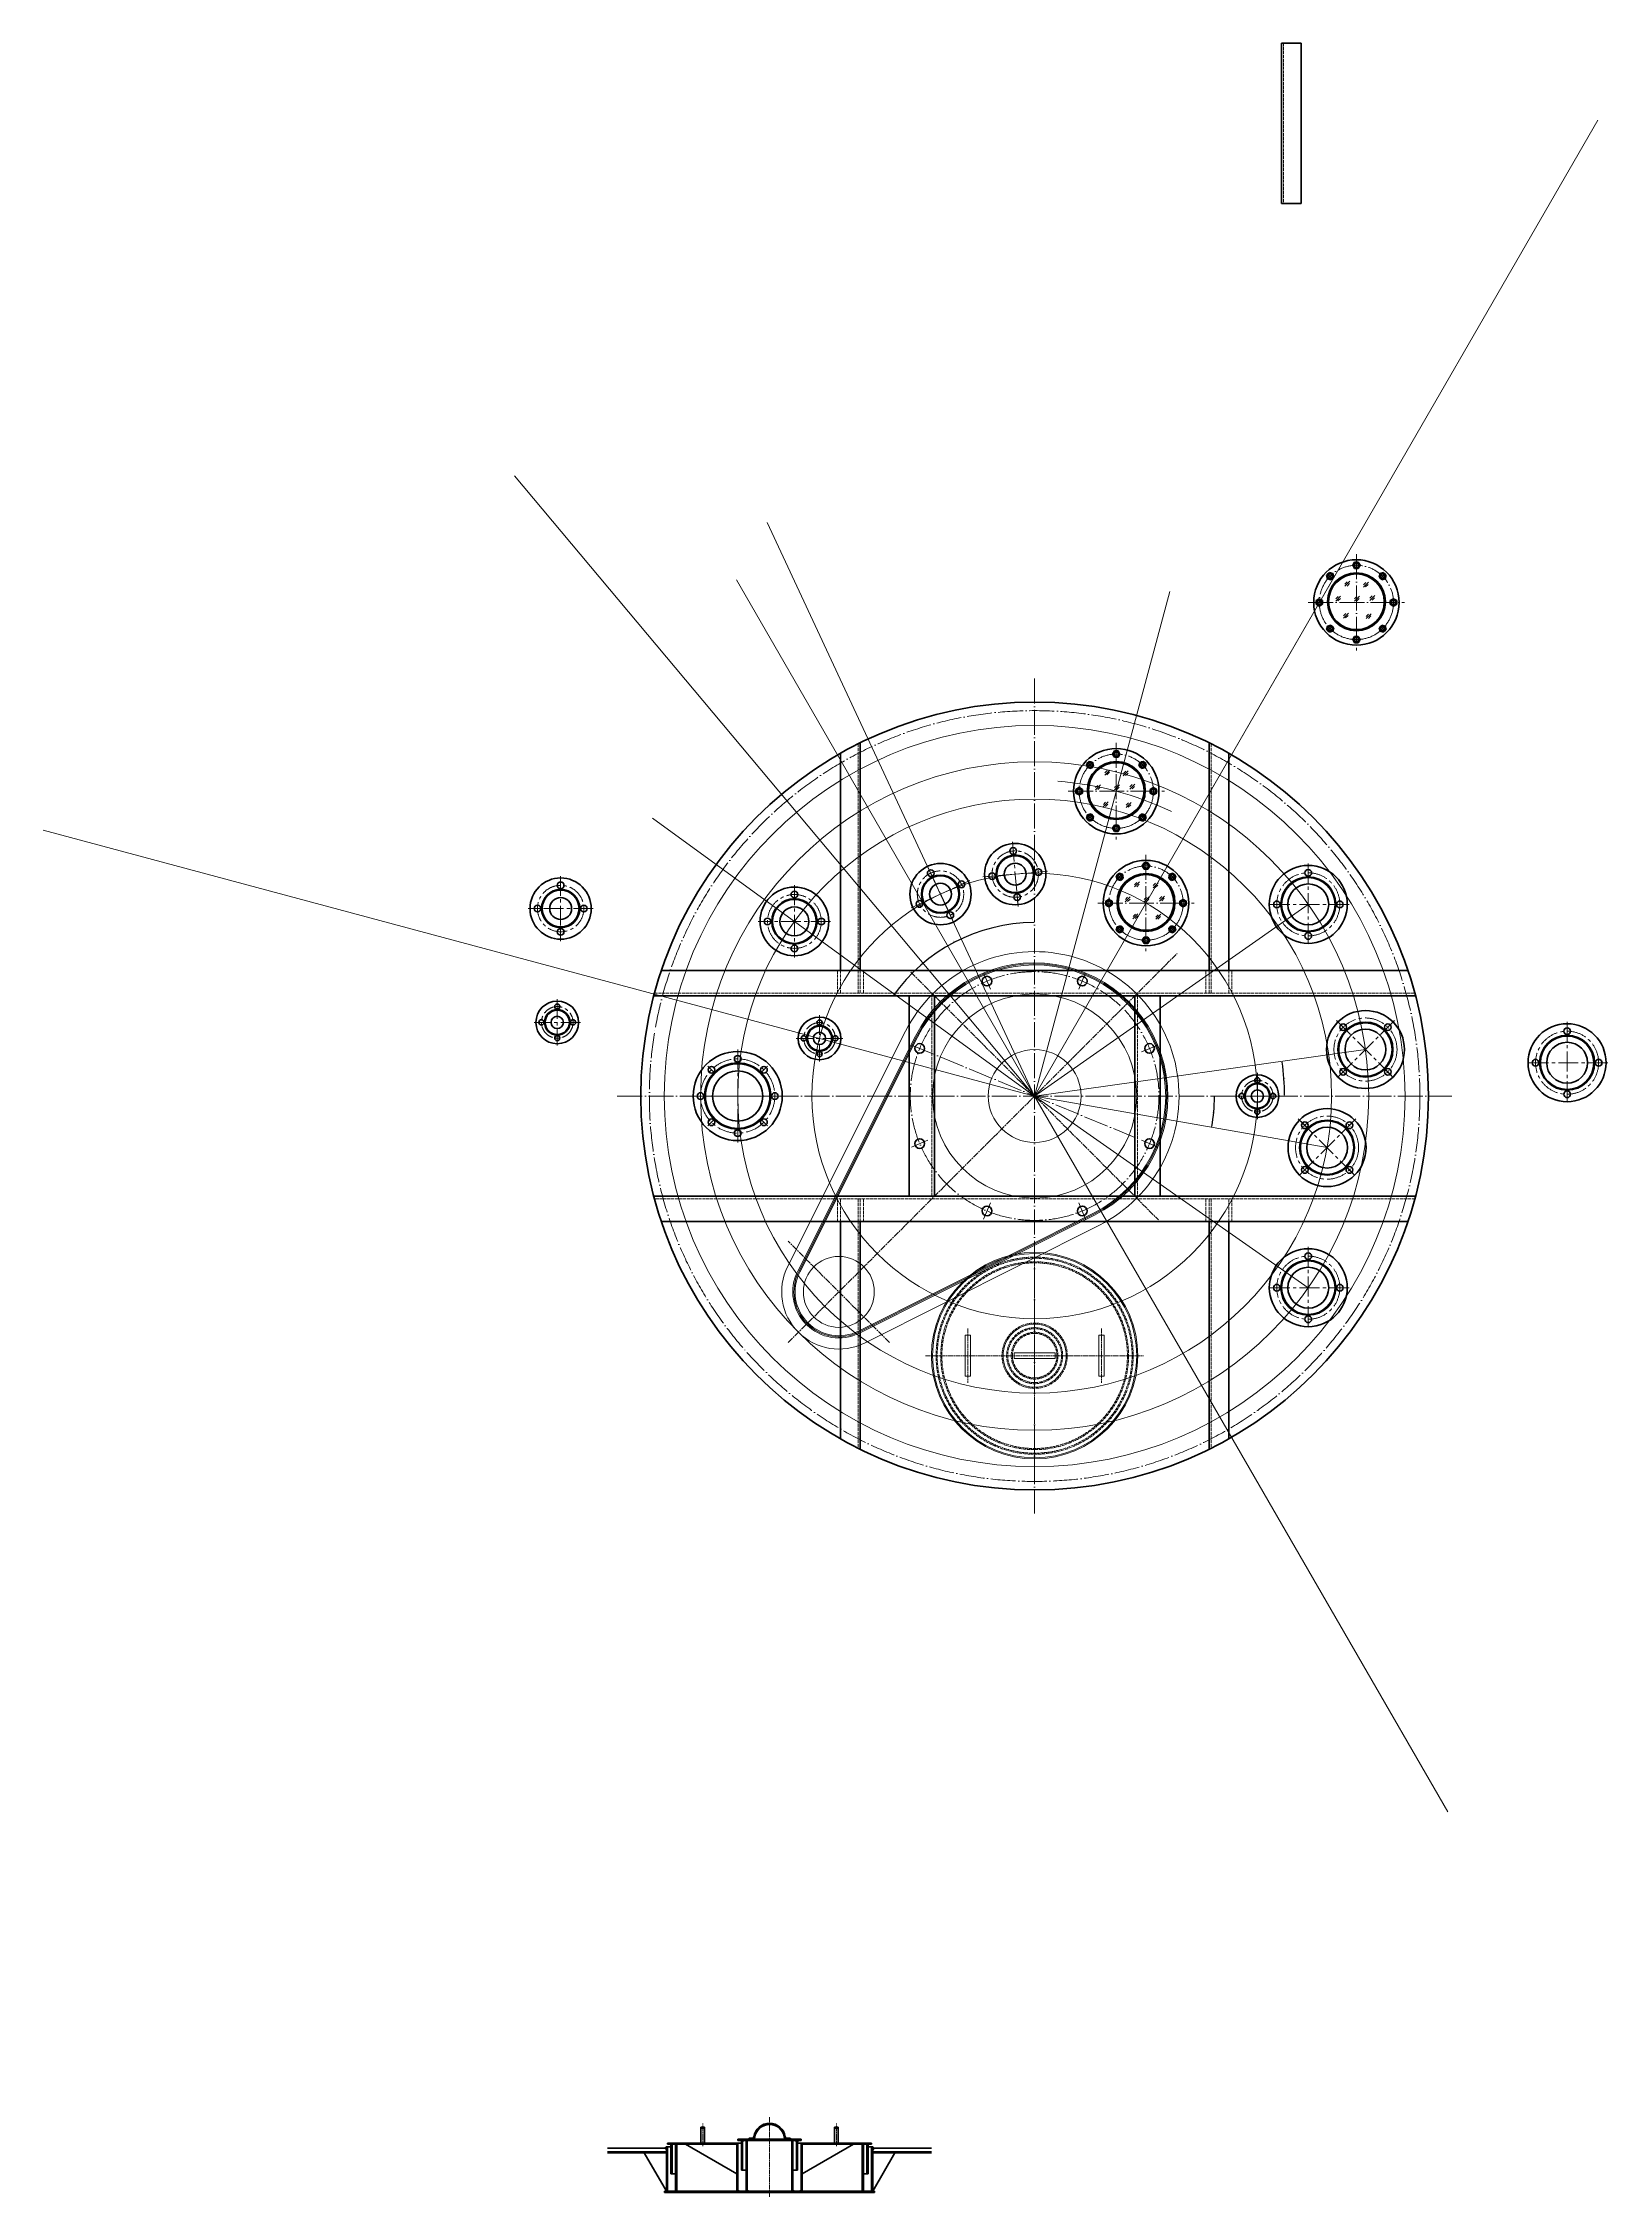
# Model space of a CAD drawing. Header units: millimetres. Extents: x 17368 to 100025, y -24769 to 12950.
# Drawn here: x 28741 to 32957, y -10476 to -4675 of the extents above; entities that cross this region are included whole.
import ezdxf

# ---------------------------------------------------------------- set-up
doc = ezdxf.new("R2010")
doc.units = ezdxf.units.MM
doc.header["$LTSCALE"] = 2.8
for name, pattern in [('ACAD_ISO04W100', [30, 24, -3, 0, -3]), ('AM_ISO02W050', [7.5, 6, -1.5]), ('AM_ISO02W050x2', [3.75, 3, -0.75]), ('AM_ISO08W050', [18, 12, -1.5, 3, -1.5]), ('AM_ISO08W050x2', [9, 6, -0.75, 1.5, -0.75]), ('CENTER2', [28.575, 19.05, -3.175, 3.175, -3.175]), ('DASHDOT', [30.5, 24, -3, 0.5, -3])]:
    doc.linetypes.add(name, pattern=pattern)
doc.layers.get('0').update_dxf_attribs({"lineweight": 50})
doc.layers.get('Defpoints').update_dxf_attribs({"lineweight": 50})
for name, color, linetype, lineweight in [('AM_0N', 7, 'Continuous', 50), ('AM_3N', 6, 'AM_ISO02W050', 15), ('AM_7N', 4, 'AM_ISO08W050', 15), ('DASH_DOT_LINE', 255, 'DASHDOT', 15), ('red', 1, 'ACAD_ISO04W100', 15), ('THIN_LINE', 255, 'Continuous', 15), ('细实线', 5, 'Continuous', 15)]:
    doc.layers.add(name, color=color, linetype=linetype, lineweight=lineweight)
doc.layers.add('不可打印线2', color=2, linetype='Continuous', lineweight=15, plot=False)
doc.styles.add('仿宋体', font='', dxfattribs={"width": 0.7, "height": 3.5})
doc.styles.get('仿宋体').set_extended_font_data('FangSong_GB2312')
doc.dimstyles.new('ISO-25', dxfattribs={"dimtxt": 3.5, "dimasz": 2.5, "dimexe": 1.25, "dimexo": 0.625, "dimtad": 1, "dimdsep": 46, "dimtxsty": '仿宋体', "dimcen": 2.5, "dimadec": 0, "dimazin": 0, "dimtfac": 1, "dimtmove": 0, "dimatfit": 1, "dimfxl": 0, "dimarcsym": 0})

# ---------------------------------------------------------------- blocks, each defined once
blk = doc.blocks.new('A$C0F934526')
for p, q in [((-187.5, 55), (-172.5, 55)), ((-187.5, -55), (-187.5, 55)), ((-172.5, -55), (-172.5, 55)), ((-55, 7.5), (-55, -7.5)), ((-55, 7.5), (55, 7.5)), ((55, 7.5), (55, -7.5)), ((187.5, 55), (172.5, 55)), ((172.5, -55), (172.5, 55)), ((187.5, -55), (187.5, 55)), ((-187.5, -55), (-172.5, -55)), ((-55, -7.5), (55, -7.5)), ((187.5, -55), (172.5, -55))]:
    blk.add_line(p, q)
for radius in [278, 275, 85]:
    blk.add_circle((0, 0), radius)
at = {"layer": 'AM_3N', "linetype": 'AM_ISO02W050x2'}
for radius in [265.5, 262.5, 253, 250, 88, 75.5, 72.5, 63, 60]:
    blk.add_circle((0, 0), radius, dxfattribs=at)
at = {"layer": 'AM_7N', "linetype": 'AM_ISO08W050x2', "lineweight": 18, "ltscale": 0.8}
for p, q in [((0, 293.6), (0, -293.6)), ((-180, 73.4), (-180, -73.4)), ((180, 73.4), (180, -73.4)), ((-293.6, 0), (293.6, 0))]:
    blk.add_line(p, q, dxfattribs=at)
blk = doc.blocks.new('A$C63CD25A8')
at = {"layer": '细实线', "color": 1, "linetype": 'CENTER2', "lineweight": 15}
for p, q in [((0, 87.5), (0, -87.5)), ((0, 76.5), (0, 48.5)), ((87.5, 0), (-87.5, 0)), ((-76.5, 0), (-48.5, 0)), ((76.5, 0), (48.5, 0)), ((76.5, 0), (48.5, 0)), ((0, -76.5), (0, -48.5))]:
    blk.add_line(p, q, dxfattribs=at)
at = {"layer": '细实线', "color": 7, "linetype": 'Continuous', "lineweight": 50}
for centre, radius in [((0, 0), 82.5), ((0, 62.5), 9), ((-62.5, 0), 9), ((0, 0), 51.5), ((0, 0), 49.5), ((0, 0), 29.5), ((62.5, 0), 9), ((62.5, 0), 9), ((0, -62.5), 9)]:
    blk.add_circle(centre, radius, dxfattribs=at)
at = {"layer": '细实线', "color": 1, "linetype": 'CENTER2', "lineweight": 15}
blk.add_circle((0, 0), 62.5, dxfattribs=at)
blk = doc.blocks.new('A$C31422BA0')
at = {"layer": '细实线', "color": 1, "linetype": 'CENTER2', "lineweight": 15}
for p, q in [((0, 62.5), (0, -62.5)), ((62.5, 0), (-62.5, 0)), ((-54.5, 0), (-30.5, 0)), ((0, 54.5), (0, 30.5)), ((54.5, 0), (30.5, 0)), ((54.5, 0), (30.5, 0)), ((0, -54.5), (0, -30.5))]:
    blk.add_line(p, q, dxfattribs=at)
at = {"layer": '细实线', "color": 7, "linetype": 'Continuous', "lineweight": 50}
for centre, radius in [((0, 0), 57.5), ((-42.5, 0), 7), ((0, 0), 34.5), ((0, 0), 32.5), ((0, 0), 16.5), ((0, 42.5), 7), ((42.5, 0), 7), ((42.5, 0), 7), ((0, -42.5), 7)]:
    blk.add_circle(centre, radius, dxfattribs=at)
at = {"layer": '细实线', "color": 1, "linetype": 'CENTER2', "lineweight": 15}
blk.add_circle((0, 0), 42.5, dxfattribs=at)
blk = doc.blocks.new('A$C22895B70')
at = {"color": 7, "linetype": 'Continuous', "lineweight": 50}
for p, q in [((0, 9.9), (-8.6, 5)), ((-8.6, 5), (-8.6, -5)), ((8.6, 5), (0, 9.9)), ((8.6, -5), (8.6, 5)), ((-8.6, -5), (0, -9.9)), ((0, -9.9), (8.6, -5))]:
    blk.add_line(p, q, dxfattribs=at)
for radius in [8.6, 6]:
    blk.add_circle((0, 0), radius, dxfattribs=at)
at = {"layer": 'DASH_DOT_LINE', "color": 1, "linetype": 'DASHDOT', "lineweight": 15}
for p, q in [((-8.3, 0), (8.3, 0)), ((0, 8.3), (0, -8.3))]:
    blk.add_line(p, q, dxfattribs=at)
at = {"layer": 'THIN_LINE', "color": 5, "linetype": 'Continuous', "lineweight": 15}
blk.add_arc((0, 0), 5.1, 90, 0, dxfattribs=at)
blk = doc.blocks.new('A$C5D933775')
at = {"color": 7, "linetype": 'Continuous', "lineweight": 50}
for p, q in [((-100, 9.9), (-108.6, 5)), ((-108.6, 5), (-108.6, -5)), ((-91.4, 5), (-100, 9.9)), ((-91.4, -5), (-91.4, 5)), ((-108.6, -5), (-100, -9.9)), ((-100, -9.9), (-91.4, -5))]:
    blk.add_line(p, q, dxfattribs=at)
for radius in [8.6, 6]:
    blk.add_circle((-100, 0), radius, dxfattribs=at)
at = {"layer": 'AM_0N'}
for centre, radius in [((0, 0), 115), ((0, 1.8), 78), ((0, 1.8), 75)]:
    blk.add_circle(centre, radius, dxfattribs=at)
at = {"layer": 'DASH_DOT_LINE', "color": 1, "linetype": 'DASHDOT', "lineweight": 15}
for p, q in [((-108.3, 0), (-91.7, 0)), ((-100, 8.3), (-100, -8.3))]:
    blk.add_line(p, q, dxfattribs=at)
at = {"layer": 'red'}
for p, q in [((0, 129.8), (0, -129.8)), ((-129.8, 0), (129.8, 0))]:
    blk.add_line(p, q, dxfattribs=at)
blk.add_circle((0, 0), 100, dxfattribs=at)
at = {"layer": 'THIN_LINE', "color": 5, "linetype": 'Continuous', "lineweight": 15}
blk.add_arc((-100, 0), 5.1, 90, 0, dxfattribs=at)
at = {"layer": '细实线'}
for p, q in [((-42.4, 17), (-55.8, 3.5)), ((-49.4, 15.7), (-55.6, 9.5)), ((-43.1, 10.9), (-49.8, 4.2)), ((-17.7, 57), (-31.1, 43.5)), ((-24.6, 55.7), (-30.8, 49.5)), ((-18.3, 50.9), (-25.1, 44.2)), ((8.4, 17), (-5, 3.5)), ((1.5, 15.7), (-4.7, 9.5)), ((7.7, 10.9), (1, 4.2)), ((32.4, 54.8), (18.9, 41.3)), ((25.4, 53.5), (19.2, 47.3)), ((31.7, 48.7), (25, 42)), ((49.8, 18.9), (36.3, 5.5)), ((42.8, 17.6), (36.6, 11.4)), ((49.1, 12.9), (42.4, 6.2)), ((-21.7, -28.6), (-35.1, -42.1)), ((-28.7, -29.9), (-34.9, -36.1)), ((-22.4, -34.7), (-29.1, -41.4)), ((39.6, -30.2), (26.2, -43.6)), ((32.6, -31.5), (26.4, -37.7)), ((38.9, -36.3), (32.2, -43))]:
    blk.add_line(p, q, dxfattribs=at)
for p, rotation in [((-70.7, 70.7), 314.9999999999263), ((0, 100), 270), ((70.7, 70.7), 225.0000000000737), ((100, 0), 180), ((-70.7, -70.7), 45.0000000000737), ((70.7, -70.7), 134.9999999999263), ((0, -100), 90)]:
    blk.add_blockref('A$C22895B70', p, dxfattribs=dict(at, rotation=rotation))
blk = doc.blocks.new('*D1126')
at = {"layer": 'Defpoints', "color": 0}
for p in [(32303.3, -7385.5), (32084.6, -7479.4), (30287.8, -7510.7), (31412, -7510.7), (32536.3, -7510.7)]:
    blk.add_point(p, dxfattribs=at)
at = {"layer": '细实线', "color": 0, "lineweight": -2}
blk.add_arc((31412, -7510.7), 673.2, 0.21276, 7.78724, dxfattribs=at)
at = {"layer": '细实线', "color": 0}
for points in [[(32078.7, -7419.6), (32079.5, -7419.5), (32078.7, -7417)], [(32085.7, -7508.2), (32084.9, -7508.2), (32085.3, -7510.7)]]:
    blk.add_solid(points, dxfattribs=at)
at = {"layer": '细实线', "color": 0, "insert": (32086.2, -7463.6), "char_height": 3.5, "attachment_point": 5, "rotation": 274, "style": '仿宋体'}
blk.add_mtext('8°', dxfattribs=at)
blk = doc.blocks.new('*D1127')
at = {"layer": 'Defpoints', "color": 0}
for p in [(30287.8, -7510.7), (31412, -7510.7), (32536.3, -7510.7), (31893.2, -7567), (32199.9, -7649.6)]:
    blk.add_point(p, dxfattribs=at)
at = {"layer": '细实线', "color": 0, "lineweight": -2}
blk.add_arc((31412, -7510.7), 484.5, 350.29565, 359.70435, dxfattribs=at)
at = {"layer": '细实线', "color": 0}
for points in [[(31896.1, -7513.2), (31896.9, -7513.2), (31896.5, -7510.7)], [(31890, -7592.5), (31889.2, -7592.3), (31889.2, -7594.9)]]:
    blk.add_solid(points, dxfattribs=at)
at = {"layer": '细实线', "color": 0, "insert": (31892.1, -7552.7), "char_height": 3.5, "attachment_point": 5, "rotation": 85, "style": '仿宋体'}
blk.add_mtext('10°', dxfattribs=at)
blk = doc.blocks.new('*D1135')
at = {"layer": 'Defpoints', "color": 0}
for p in [(31412, -6386.5), (30369.4, -6780.7), (31265, -7067.1), (31412, -7510.7), (31412, -8635)]:
    blk.add_point(p, dxfattribs=at)
at = {"layer": '细实线', "color": 0, "lineweight": -2}
blk.add_arc((31412, -7510.7), 467.3, 90.30649, 144.69351, dxfattribs=at)
at = {"layer": '细实线', "color": 0}
for points in [[(31409.5, -7043), (31409.5, -7043.8), (31412, -7043.4)], [(31031, -7240.9), (31030.3, -7240.4), (31029.2, -7242.7)]]:
    blk.add_solid(points, dxfattribs=at)
at = {"layer": '细实线', "color": 0, "insert": (31195.1, -7093.9), "char_height": 3.5, "attachment_point": 5, "rotation": 27.5, "style": '仿宋体'}
blk.add_mtext('55°', dxfattribs=at)
blk = doc.blocks.new('A$C5AFA26F3')
at = {"layer": 'AM_7N', "linetype": 'AM_ISO08W050x2'}
for p, q in [((0, 471.8), (0, -471.8)), ((-746, -192.8), (-746, 192.8)), ((-938.8, 0), (542.5, 0))]:
    blk.add_line(p, q, dxfattribs=at)
at = {"layer": '细实线'}
for p, q in [((-794.5, 146.2), (-122.5, 369.2)), ((-785.1, 117.7), (-113.1, 340.7)), ((-784.1, 114.8), (-112.1, 337.9)), ((-783.2, 112), (-111.2, 335)), ((-784.1, -114.8), (-112.1, -337.9)), ((-783.2, -112), (-111.2, -335)), ((-794.5, -146.2), (-122.5, -369.2)), ((-785.1, -117.7), (-113.1, -340.7))]:
    blk.add_line(p, q, dxfattribs=at)
for centre, radius in [((0, 0), 125), ((-746, 0), 95.5)]:
    blk.add_circle(centre, radius, dxfattribs=at)
for centre, radius, start, end in [((0, 0), 389, 251.63838, 108.36162), ((0, 0), 359, 251.63838, 108.36162), ((0, 0), 356, 251.63838, 108.36162), ((0, 0), 353, 251.63838, 108.36162), ((-746, 0), 154, 108.36162, 251.63838), ((-746, 0), 124, 108.36162, 251.63838), ((-746, 0), 121, 108.36162, 251.63838), ((-746, 0), 118, 108.36162, 251.63838)]:
    blk.add_arc(centre, radius, start, end, dxfattribs=at)

msp = doc.modelspace()

# ---------------------------------------------------------------- linework, layer by layer
at = {"color": 7, "linetype": 'Continuous', "lineweight": 50}
for p, q in [((32178.85205, -6171.4543), (32170.25674, -6176.41681)), ((32170.25674, -6176.41681), (32170.25674, -6186.34179)), ((32170.25674, -6186.34179), (32178.85205, -6191.3043)), ((32187.44736, -6176.41681), (32178.85205, -6171.4543)), ((32178.85205, -6191.3043), (32187.44736, -6186.34179)), ((32187.44736, -6186.34179), (32187.44736, -6176.41681))]:
    msp.add_line(p, q, dxfattribs=at)
for p, q in [((30512.8372, -10287.5312), (30522.8372, -10287.5312)), ((30512.8372, -10330.5312), (30512.8372, -10287.5312)), ((30512.8372, -10290.5312), (30522.8372, -10290.5312)), ((30522.8372, -10330.5312), (30522.8372, -10287.5312)), ((30612.8372, -10323.5312), (30612.8372, -10320.5312)), ((30612.8372, -10320.5312), (30697.8372, -10320.5312)), ((30612.8372, -10323.5312), (30697.8372, -10323.5312)), ((30619.3372, -10323.5312), (30622.3372, -10326.5312)), ((30622.3372, -10403.5312), (30622.3372, -10323.5312)), ((30625.3372, -10403.5312), (30625.3372, -10323.5312)), ((30628.3372, -10323.5312), (30625.3372, -10326.5312)), ((30634.8372, -10460.5312), (30634.8372, -10323.5312)), ((30637.8372, -10460.5312), (30637.8372, -10323.5312)), ((30642.8372, -10317.5312), (30639.8372, -10320.5312)), ((30642.8372, -10317.5312), (30650.50856, -10317.5312)), ((30642.8372, -10317.5312), (30642.8372, -10320.5312)), ((30782.8372, -10320.5312), (30697.8372, -10320.5312)), ((30782.8372, -10323.5312), (30697.8372, -10323.5312)), ((30752.8372, -10317.5312), (30745.16584, -10317.5312)), ((30752.8372, -10317.5312), (30752.8372, -10320.5312)), ((30752.8372, -10317.5312), (30755.8372, -10320.5312)), ((30757.8372, -10460.5312), (30757.8372, -10323.5312)), ((30760.8372, -10460.5312), (30760.8372, -10323.5312)), ((30767.3372, -10323.5312), (30770.3372, -10326.5312)), ((30770.3372, -10403.5312), (30770.3372, -10323.5312)), ((30773.3372, -10403.5312), (30773.3372, -10323.5312)), ((30776.3372, -10323.5312), (30773.3372, -10326.5312)), ((30782.8372, -10323.5312), (30782.8372, -10320.5312)), ((30882.8372, -10287.5312), (30872.8372, -10287.5312)), ((30872.8372, -10330.5312), (30872.8372, -10287.5312)), ((30882.8372, -10290.5312), (30872.8372, -10290.5312)), ((30882.8372, -10330.5312), (30882.8372, -10287.5312)), ((30261.6765, -10344.60815), (30415.76025, -10344.60815)), ((30261.6765, -10354.60815), (30419.8372, -10354.60815)), ((30261.6765, -10356.60815), (30419.8372, -10356.60815)), ((30419.8372, -10460.5312), (30359.8372, -10356.60815)), ((30359.8372, -10356.60815), (30419.8372, -10356.60815)), ((30419.8372, -10340.5312), (30415.76025, -10344.60815)), ((30415.76025, -10344.60815), (30419.8372, -10348.5675)), ((30419.8372, -10340.5312), (30419.8372, -10460.5312)), ((30419.8372, -10340.5312), (30432.3372, -10340.5312)), ((30422.8372, -10330.5312), (30622.3372, -10330.5312)), ((30422.8372, -10333.5312), (30422.8372, -10330.5312)), ((30422.8372, -10333.5312), (30609.8372, -10333.5312)), ((30422.8372, -10340.5312), (30422.8372, -10460.5312)), ((30429.3372, -10333.5312), (30432.3372, -10336.5312)), ((30432.3372, -10413.5312), (30432.3372, -10333.5312)), ((30435.3372, -10413.5312), (30435.3372, -10333.5312)), ((30438.3372, -10333.5312), (30435.3372, -10336.5312)), ((30441.8372, -10333.5312), (30444.8372, -10336.5312)), ((30444.8372, -10333.5312), (30444.8372, -10460.5312)), ((30447.8372, -10333.5312), (30447.8372, -10460.5312)), ((30450.8372, -10333.5312), (30447.8372, -10336.5312)), ((30609.8372, -10413.5312), (30471.27314, -10333.5312)), ((30612.8372, -10330.5312), (30609.8372, -10333.5312)), ((30609.8372, -10333.5312), (30609.8372, -10460.5312)), ((30609.8372, -10333.5312), (30612.8372, -10336.5312)), ((30612.8372, -10330.5312), (30612.8372, -10460.5312)), ((30972.8372, -10330.5312), (30773.3372, -10330.5312)), ((30782.8372, -10330.5312), (30782.8372, -10460.5312)), ((30782.8372, -10330.5312), (30785.8372, -10333.5312)), ((30785.8372, -10333.5312), (30782.8372, -10336.5312)), ((30972.8372, -10333.5312), (30785.8372, -10333.5312)), ((30785.8372, -10333.5312), (30785.8372, -10460.5312)), ((30785.8372, -10413.5312), (30924.40126, -10333.5312)), ((30944.8372, -10333.5312), (30947.8372, -10336.5312)), ((30947.8372, -10333.5312), (30947.8372, -10460.5312)), ((30950.8372, -10333.5312), (30950.8372, -10460.5312)), ((30953.8372, -10333.5312), (30950.8372, -10336.5312)), ((30957.3372, -10333.5312), (30960.3372, -10336.5312)), ((30960.3372, -10413.5312), (30960.3372, -10333.5312)), ((30963.3372, -10413.5312), (30963.3372, -10333.5312)), ((30966.3372, -10333.5312), (30963.3372, -10336.5312)), ((30975.8372, -10340.5312), (30963.3372, -10340.5312)), ((30972.8372, -10333.5312), (30972.8372, -10330.5312)), ((30972.8372, -10340.5312), (30972.8372, -10460.5312)), ((30975.8372, -10340.5312), (30975.8372, -10460.5312)), ((30975.8372, -10340.5312), (30979.91415, -10344.60815)), ((30979.91415, -10344.60815), (30975.8372, -10348.5675)), ((31133.9979, -10354.60815), (30975.8372, -10354.60815)), ((31133.9979, -10356.60815), (30975.8372, -10356.60815)), ((30975.8372, -10460.5312), (31035.8372, -10356.60815)), ((31133.9979, -10344.60815), (30979.91415, -10344.60815)), ((30432.3372, -10413.5312), (30444.8372, -10413.5312)), ((30622.3372, -10403.5312), (30634.8372, -10403.5312)), ((30773.3372, -10403.5312), (30760.8372, -10403.5312)), ((30963.3372, -10413.5312), (30950.8372, -10413.5312)), ((30414.8372, -10460.5312), (30697.8372, -10460.5312)), ((30414.8372, -10460.5312), (30414.8372, -10463.5312)), ((30414.8372, -10463.5312), (30697.8372, -10463.5312)), ((30416.8372, -10460.5312), (30419.8372, -10457.5312)), ((30425.8372, -10460.5312), (30422.8372, -10457.5312)), ((30441.8372, -10460.5312), (30444.8372, -10457.5312)), ((30450.8372, -10460.5312), (30447.8372, -10457.5312)), ((30452.8372, -10460.5312), (30452.8372, -10463.5312)), ((30604.8372, -10460.5312), (30604.8372, -10463.5312)), ((30606.8372, -10460.5312), (30609.8372, -10457.5312)), ((30615.8372, -10460.5312), (30612.8372, -10457.5312)), ((30631.8372, -10460.5312), (30634.8372, -10457.5312)), ((30640.8372, -10460.5312), (30637.8372, -10457.5312)), ((30642.8372, -10463.5312), (30642.8372, -10460.5312)), ((30980.8372, -10460.5312), (30697.8372, -10460.5312)), ((30980.8372, -10463.5312), (30697.8372, -10463.5312)), ((30752.8372, -10463.5312), (30752.8372, -10460.5312)), ((30754.8372, -10460.5312), (30757.8372, -10457.5312)), ((30763.8372, -10460.5312), (30760.8372, -10457.5312)), ((30779.8372, -10460.5312), (30782.8372, -10457.5312)), ((30788.8372, -10460.5312), (30785.8372, -10457.5312)), ((30790.8372, -10460.5312), (30790.8372, -10463.5312)), ((30942.8372, -10460.5312), (30942.8372, -10463.5312)), ((30944.8372, -10460.5312), (30947.8372, -10457.5312)), ((30953.8372, -10460.5312), (30950.8372, -10457.5312)), ((30969.8372, -10460.5312), (30972.8372, -10457.5312)), ((30978.8372, -10460.5312), (30975.8372, -10457.5312)), ((30980.8372, -10460.5312), (30980.8372, -10463.5312))]:
    msp.add_line(p, q)
for radius in [8.5953, 6]:
    msp.add_circle((32178.85205, -6181.3793), radius, dxfattribs=at)
for centre, radius, start, end in [((30650.50856, -10312.5312), 5, 270, 350.405931773), ((30650.50856, -10312.5312), 8, 270, 350.405931773), ((30697.8372, -10320.5312), 43, 9.594068226, 170.405931773), ((30697.8372, -10320.5312), 40, 9.594068226, 170.405931773), ((30745.16584, -10312.5312), 8, 189.594068226, 269.999999999), ((30745.16584, -10312.5312), 5, 189.594068226, 269.999999999)]:
    msp.add_arc(centre, radius, start, end)
at = {"layer": 'AM_0N', "extrusion": (0, 1, 0)}
for p, q in [((32130.1035, -4674.80134), (32077.1035, -4674.80134)), ((32130.1035, -5107.0091), (32077.1035, -5107.0091)), ((30406.31787, -7172.7314), (32417.76213, -7172.7314)), ((30385.96934, -7240.7314), (32438.11066, -7240.7314))]:
    msp.add_line(p, q, dxfattribs=at)
at = {"layer": 'AM_0N', "extrusion": (1, 0, 0)}
for p, q in [((32077.1035, -4674.80134), (32077.1035, -5107.0091)), ((32130.1035, -4674.80134), (32130.1035, -5107.0091)), ((31935.04, -7170.17884), (31935.04, -7172.7314))]:
    msp.add_line(p, q, dxfattribs=at)
at = {"layer": 'AM_0N'}
for p, q in [((30889.04, -6587.58894), (30889.04, -7172.7314)), ((30942.04, -6559.51061), (30942.04, -7172.7314)), ((31882.04, -6559.51061), (31882.04, -7172.7314)), ((31935.04, -6587.58894), (31935.04, -7172.7314)), ((30889.04, -7848.7314), (30889.04, -8433.87386)), ((30942.04, -7848.7314), (30942.04, -8461.95219)), ((31882.04, -7848.7314), (31882.04, -8461.95219)), ((31935.04, -7848.7314), (31935.04, -8433.87386))]:
    msp.add_line(p, q, dxfattribs=at)
at = {"layer": 'AM_0N', "extrusion": (-1, 6.12303e-17, 0)}
for p, q in [((31074.04, -7780.7314), (31074.04, -7240.7314)), ((31142.04, -7780.7314), (31142.04, -7240.7314))]:
    msp.add_line(p, q, dxfattribs=at)
at = {"layer": 'AM_0N', "extrusion": (1, -1.83691e-16, 0)}
for p, q in [((31682.04, -7240.7314), (31682.04, -7780.7314)), ((31750.04, -7240.7314), (31750.04, -7780.7314))]:
    msp.add_line(p, q, dxfattribs=at)
at = {"layer": 'AM_0N', "extrusion": (-1.22461e-16, -1, 0)}
for p, q in [((32438.11066, -7780.7314), (30385.96934, -7780.7314)), ((32417.76213, -7848.7314), (30406.31787, -7848.7314))]:
    msp.add_line(p, q, dxfattribs=at)
at = {"layer": 'AM_0N'}
for centre, radius in [((32278.85205, -6181.3793), 115), ((32278.85205, -6179.6074), 78), ((32278.85205, -6179.6074), 75), ((31412.04, -7510.7314), 1061), ((31283.84105, -7201.23176), 13), ((31540.23895, -7201.23176), 13), ((31102.54036, -7382.53245), 13), ((31721.53964, -7382.53245), 13), ((31102.54036, -7638.93035), 13), ((31721.53964, -7638.93035), 13), ((31283.84105, -7820.23104), 13), ((31540.23895, -7820.23104), 13)]:
    msp.add_circle(centre, radius, dxfattribs=at)
at = {"layer": 'AM_3N', "linetype": 'AM_ISO02W050x2', "extrusion": (1, 0, 0)}
msp.add_line((32082.6035, -4674.80134), (32082.6035, -5107.0091), dxfattribs=at)
at = {"layer": 'AM_3N', "linetype": 'AM_ISO02W050x2'}
for p, q in [((30936.54, -6562.24801), (30936.54, -7172.7314)), ((31887.54, -6562.24801), (31887.54, -7172.7314)), ((30880.54, -7233.7314), (30880.54, -7172.7314)), ((30889.04, -7172.7314), (30889.04, -7233.7314)), ((30936.54, -7172.7314), (30936.54, -7233.7314)), ((30942.04, -7172.7314), (30942.04, -7233.7314)), ((30950.54, -7233.7314), (30950.54, -7172.7314)), ((31873.54, -7233.7314), (31873.54, -7172.7314)), ((31882.04, -7172.7314), (31882.04, -7233.7314)), ((31887.54, -7172.7314), (31887.54, -7233.7314)), ((31935.04, -7172.7314), (31935.04, -7233.7314)), ((31943.54, -7233.7314), (31943.54, -7172.7314)), ((30880.54, -7787.7314), (30880.54, -7848.7314)), ((30889.04, -7787.7314), (30889.04, -7848.7314)), ((30936.54, -7787.7314), (30936.54, -7848.7314)), ((30942.04, -7787.7314), (30942.04, -7848.7314)), ((30950.54, -7787.7314), (30950.54, -7848.7314)), ((31873.54, -7787.7314), (31873.54, -7848.7314)), ((31882.04, -7787.7314), (31882.04, -7848.7314)), ((31887.54, -7787.7314), (31887.54, -7848.7314)), ((31935.04, -7787.7314), (31935.04, -7848.7314)), ((31943.54, -7787.7314), (31943.54, -7848.7314)), ((30936.54, -7848.7314), (30936.54, -8459.21479)), ((31887.54, -7848.7314), (31887.54, -8459.21479))]:
    msp.add_line(p, q, dxfattribs=at)
at = {"layer": 'AM_3N', "linetype": 'AM_ISO02W050x2', "extrusion": (0, 1, 0)}
msp.add_line((30387.8369, -7233.7314), (32436.2431, -7233.7314), dxfattribs=at)
at = {"layer": 'AM_3N', "linetype": 'AM_ISO02W050x2', "extrusion": (-1, 6.12303e-17, 0)}
msp.add_line((31135.04, -7780.7314), (31135.04, -7240.7314), dxfattribs=at)
at = {"layer": 'AM_3N', "linetype": 'AM_ISO02W050x2', "extrusion": (1, -1.83691e-16, 0)}
msp.add_line((31689.04, -7240.7314), (31689.04, -7780.7314), dxfattribs=at)
at = {"layer": 'AM_3N', "linetype": 'AM_ISO02W050x2', "extrusion": (-1.22461e-16, -1, 0)}
msp.add_line((32436.2431, -7787.7314), (30387.8369, -7787.7314), dxfattribs=at)
at = {"layer": 'AM_7N', "linetype": 'AM_ISO08W050x2', "lineweight": 18, "ltscale": 0.8}
for p, q in [((30697.8372, -10261.0347), (30697.8372, -10475.737)), ((30517.8372, -10339.0934), (30517.8372, -10278.338)), ((30877.8372, -10339.0934), (30877.8372, -10278.338))]:
    msp.add_line(p, q, dxfattribs=at)
at = {"layer": 'DASH_DOT_LINE', "color": 1, "linetype": 'DASHDOT', "lineweight": 15}
for p, q in [((32170.55206, -6181.3793), (32187.15204, -6181.3793)), ((32178.85205, -6173.0793), (32178.85205, -6189.6793))]:
    msp.add_line(p, q, dxfattribs=at)
at = {"layer": 'red'}
for p, q in [((32278.85205, -6051.56885), (32278.85205, -6311.18975)), ((32149.0416, -6181.3793), (32408.6625, -6181.3793)), ((31412.04, -6386.4622), (31412.04, -8635.0006)), ((31274.60203, -7178.92678), (31292.86599, -7223.01989)), ((31549.47797, -7178.92678), (31531.21401, -7223.01989)), ((31080.23538, -7373.29343), (31682.04, -7622.56906)), ((31743.84462, -7373.29343), (31699.75151, -7391.55739)), ((30287.7708, -7510.7314), (32536.3092, -7510.7314)), ((31080.23538, -7648.16937), (31124.32849, -7629.90541)), ((31743.84462, -7648.16937), (31699.75151, -7629.90541)), ((31274.60203, -7842.53602), (31292.86599, -7798.44291)), ((31549.47797, -7842.53602), (31531.21401, -7798.44291))]:
    msp.add_line(p, q, dxfattribs=at)
for centre, radius in [((32278.85205, -6181.3793), 100), ((31412.04, -7510.7314), 1038), ((31412.04, -7510.7314), 335)]:
    msp.add_circle(centre, radius, dxfattribs=at)
at = {"layer": 'THIN_LINE', "color": 5, "linetype": 'Continuous', "lineweight": 15}
msp.add_arc((32178.85205, -6181.3793), 5.1, 90, 0, dxfattribs=at)
at = {"layer": '不可打印线2', "lineweight": 15}
for q in [(32929.62641, -4882.19464), (32525.14096, -9438.67881)]:
    msp.add_line((31412.04, -7510.7314), q, dxfattribs=at)
at = {"layer": '细实线'}
for p, q in [((31412.04, -7510.7314), (30010.42984, -5840.35746)), ((31412.04, -7510.7314), (30691.8138, -5966.20133)), ((31412.04, -7510.7314), (30609.18785, -6120.15068)), ((31412.04, -7510.7314), (32214.89215, -6120.15068)), ((32261.1973, -6124.395), (32247.75895, -6137.83335)), ((32254.21925, -6125.69525), (32248.0191, -6131.8954)), ((32260.50755, -6130.44895), (32253.79785, -6137.15865)), ((32311.21037, -6126.60113), (32297.77202, -6140.03947)), ((32304.23233, -6127.90138), (32298.03218, -6134.10153)), ((32310.52063, -6132.65507), (32303.81093, -6139.36478)), ((31412.04, -7510.7314), (31776.22408, -6151.57792)), ((32236.47416, -6164.39738), (32223.03581, -6177.83573)), ((32229.49611, -6165.69763), (32223.29596, -6171.89778)), ((32235.78441, -6170.45133), (32229.07471, -6177.16103)), ((32287.28241, -6164.39738), (32273.84406, -6177.83573)), ((32280.30436, -6165.69763), (32274.10421, -6171.89778)), ((32286.59266, -6170.45133), (32279.88296, -6177.16103)), ((32328.63236, -6162.46338), (32315.19401, -6175.90173)), ((32321.65431, -6163.76363), (32315.45416, -6169.96378)), ((32327.94261, -6168.51733), (32321.23291, -6175.22703)), ((32257.16404, -6210.02366), (32243.72569, -6223.46201)), ((32250.18599, -6211.32391), (32243.98584, -6217.52406)), ((32256.47429, -6216.07761), (32249.76459, -6222.78731)), ((32318.47125, -6211.58833), (32305.0329, -6225.02668)), ((32311.4932, -6212.88858), (32305.29305, -6219.08873)), ((32317.7815, -6217.64228), (32311.0718, -6224.35198)), ((31412.04, -7510.7314), (30382.32695, -6762.60108)), ((31412.04, -7510.7314), (28740.70552, -6794.94948)), ((31412.04, -7510.7314), (32149.27684, -6994.51261)), ((31412.04, -7510.7314), (32303.28126, -7385.47561)), ((31412.04, -7510.7314), (32149.27684, -8026.95019)), ((31412.04, -7510.7314), (32199.8862, -7649.64994))]:
    msp.add_line(p, q, dxfattribs=at)
at = {"layer": '细实线', "color": 1, "linetype": 'CENTER2', "lineweight": 15}
for p, q in [((32149.27684, -6884.51261), (32149.27684, -7104.51261)), ((32149.27684, -6895.51261), (32149.27684, -6923.51261)), ((30135.1045, -6918.3082), (30135.1045, -7093.3082)), ((30135.1045, -6929.3082), (30135.1045, -6957.3082)), ((30764.8264, -6943.0032), (30764.8264, -7138.0032)), ((30764.8264, -6954.0032), (30764.8264, -6982.0032)), ((30222.6045, -7005.8082), (30047.6045, -7005.8082)), ((30058.6045, -7005.8082), (30086.6045, -7005.8082)), ((30211.6045, -7005.8082), (30183.6045, -7005.8082)), ((30211.6045, -7005.8082), (30183.6045, -7005.8082)), ((32259.27684, -6994.51261), (32039.27684, -6994.51261)), ((32050.27684, -6994.51261), (32078.27684, -6994.51261)), ((32248.27684, -6994.51261), (32220.27684, -6994.51261)), ((32248.27684, -6994.51261), (32220.27684, -6994.51261)), ((30135.1045, -7082.3082), (30135.1045, -7054.3082)), ((30862.3264, -7040.5032), (30667.3264, -7040.5032)), ((30678.3264, -7040.5032), (30706.3264, -7040.5032)), ((30851.3264, -7040.5032), (30823.3264, -7040.5032)), ((30851.3264, -7040.5032), (30823.3264, -7040.5032)), ((32149.27684, -7093.51261), (32149.27684, -7065.51261)), ((30764.8264, -7127.0032), (30764.8264, -7099.0032)), ((30125.9901, -7249.8366), (30125.9901, -7374.8366)), ((30125.9901, -7257.8366), (30125.9901, -7281.8366)), ((32381.06301, -7307.69386), (32225.49952, -7463.25736)), ((32225.49952, -7307.69386), (32381.06301, -7463.25736)), ((30188.4901, -7312.3366), (30063.4901, -7312.3366)), ((30071.4901, -7312.3366), (30095.4901, -7312.3366)), ((30125.9901, -7366.8366), (30125.9901, -7342.8366)), ((30180.4901, -7312.3366), (30156.4901, -7312.3366)), ((30180.4901, -7312.3366), (30156.4901, -7312.3366)), ((32233.27769, -7315.47204), (32253.07668, -7335.27103)), ((32373.28483, -7315.47204), (32353.48584, -7335.27103)), ((32373.28483, -7315.47204), (32353.48584, -7335.27103)), ((32846.509, -7311.0551), (32846.509, -7531.0551)), ((32846.509, -7322.0551), (32846.509, -7350.0551)), ((30612.04, -7385.7314), (30612.04, -7635.7314)), ((30612.04, -7396.7314), (30612.04, -7424.7314)), ((32956.509, -7421.0551), (32736.509, -7421.0551)), ((32747.509, -7421.0551), (32775.509, -7421.0551)), ((32945.509, -7421.0551), (32917.509, -7421.0551)), ((32945.509, -7421.0551), (32917.509, -7421.0551)), ((30531.42983, -7430.12123), (30551.22882, -7449.92022)), ((30692.65017, -7430.12123), (30672.85118, -7449.92022)), ((32233.27769, -7455.47918), (32253.07668, -7435.68019)), ((32373.28483, -7455.47918), (32353.48584, -7435.68019)), ((30737.04, -7510.7314), (30487.04, -7510.7314)), ((30498.04, -7510.7314), (30526.04, -7510.7314)), ((30726.04, -7510.7314), (30698.04, -7510.7314)), ((30726.04, -7510.7314), (30698.04, -7510.7314)), ((32846.509, -7520.0551), (32846.509, -7492.0551)), ((30531.42983, -7591.34157), (30551.22882, -7571.54258)), ((30612.04, -7624.7314), (30612.04, -7596.7314)), ((30692.65017, -7591.34157), (30672.85118, -7571.54258)), ((32277.66795, -7571.8682), (32122.10446, -7727.43169)), ((32122.10446, -7571.8682), (32277.66795, -7727.43169)), ((32129.88263, -7579.64637), (32149.68162, -7599.44536)), ((32269.88977, -7579.64637), (32250.09078, -7599.44536)), ((32269.88977, -7579.64637), (32250.09078, -7599.44536)), ((32129.88263, -7719.65351), (32149.68162, -7699.85452)), ((32269.88977, -7719.65351), (32250.09078, -7699.85452)), ((32149.27684, -7916.95019), (32149.27684, -8136.95019)), ((32149.27684, -7927.95019), (32149.27684, -7955.95019)), ((32259.27684, -8026.95019), (32039.27684, -8026.95019)), ((32050.27684, -8026.95019), (32078.27684, -8026.95019)), ((32248.27684, -8026.95019), (32220.27684, -8026.95019)), ((32248.27684, -8026.95019), (32220.27684, -8026.95019)), ((32149.27684, -8125.95019), (32149.27684, -8097.95019))]:
    msp.add_line(p, q, dxfattribs=at)
at = {"layer": '细实线'}
for radius in [998, 900, 800, 600, 275]:
    msp.add_circle((31412.04, -7510.7314), radius, dxfattribs=at)
at = {"layer": '细实线', "color": 7, "linetype": 'Continuous', "lineweight": 50}
for centre, radius in [((32149.27684, -6994.51261), 105), ((32149.27684, -6909.51261), 9), ((30135.1045, -7005.8082), 82.5), ((30135.1045, -7005.8082), 51.5), ((30135.1045, -7005.8082), 49.5), ((30135.1045, -6943.3082), 9), ((30764.8264, -7040.5032), 92.5), ((30764.8264, -6968.0032), 9), ((32149.27684, -6994.51261), 74), ((32149.27684, -6994.51261), 72), ((32149.27684, -6994.51261), 55), ((30072.6045, -7005.8082), 9), ((30135.1045, -7005.8082), 29.5), ((30197.6045, -7005.8082), 9), ((30197.6045, -7005.8082), 9), ((30764.8264, -7040.5032), 61), ((30764.8264, -7040.5032), 59), ((30764.8264, -7040.5032), 39), ((32064.27684, -6994.51261), 9), ((32234.27684, -6994.51261), 9), ((32234.27684, -6994.51261), 9), ((30135.1045, -7068.3082), 9), ((30692.3264, -7040.5032), 9), ((30837.3264, -7040.5032), 9), ((30837.3264, -7040.5032), 9), ((32149.27684, -7079.51261), 9), ((30764.8264, -7113.0032), 9), ((30125.9901, -7312.3366), 57.5), ((30083.4901, -7312.3366), 7), ((30125.9901, -7312.3366), 34.5), ((30125.9901, -7312.3366), 32.5), ((30125.9901, -7312.3366), 16.5), ((30125.9901, -7269.8366), 7), ((30168.4901, -7312.3366), 7), ((30168.4901, -7312.3366), 7), ((32303.28126, -7385.47561), 105), ((30125.9901, -7354.8366), 7), ((32303.28126, -7385.47561), 74), ((32303.28126, -7385.47561), 72), ((32243.17719, -7325.37153), 9), ((32303.28126, -7385.47561), 55), ((32363.38534, -7325.37153), 9), ((32363.38534, -7325.37153), 9), ((32846.509, -7421.0551), 105), ((32846.509, -7421.0551), 74), ((32846.509, -7421.0551), 72), ((32846.509, -7421.0551), 55), ((32846.509, -7336.0551), 9), ((30612.04, -7510.7314), 120), ((30612.04, -7510.7314), 89), ((30612.04, -7510.7314), 87), ((30612.04, -7410.7314), 9), ((32761.509, -7421.0551), 9), ((32931.509, -7421.0551), 9), ((32931.509, -7421.0551), 9), ((30541.32932, -7440.02072), 9), ((30612.04, -7510.7314), 67.5), ((30682.75068, -7440.02072), 9), ((32243.17719, -7445.57969), 9), ((32363.38534, -7445.57969), 9), ((30512.04, -7510.7314), 9), ((30712.04, -7510.7314), 9), ((30712.04, -7510.7314), 9), ((32846.509, -7506.0551), 9), ((30541.32932, -7581.44208), 9), ((30682.75068, -7581.44208), 9), ((32199.8862, -7649.64994), 105), ((32199.8862, -7649.64994), 74), ((32199.8862, -7649.64994), 72), ((32139.78213, -7589.54587), 9), ((32199.8862, -7649.64994), 55), ((32259.99028, -7589.54587), 9), ((32259.99028, -7589.54587), 9), ((30612.04, -7610.7314), 9), ((32139.78213, -7709.75402), 9), ((32259.99028, -7709.75402), 9), ((32149.27684, -8026.95019), 105), ((32149.27684, -7941.95019), 9), ((32149.27684, -8026.95019), 74), ((32149.27684, -8026.95019), 72), ((32149.27684, -8026.95019), 55), ((32064.27684, -8026.95019), 9), ((32234.27684, -8026.95019), 9), ((32234.27684, -8026.95019), 9), ((32149.27684, -8111.95019), 9)]:
    msp.add_circle(centre, radius, dxfattribs=at)
at = {"layer": '细实线', "color": 1, "linetype": 'CENTER2', "lineweight": 15}
for centre, radius in [((30135.1045, -7005.8082), 62.5), ((32149.27684, -6994.51261), 85), ((30764.8264, -7040.5032), 72.5), ((30125.9901, -7312.3366), 42.5), ((32303.28126, -7385.47561), 85), ((32846.509, -7421.0551), 85), ((30612.04, -7510.7314), 100), ((32199.8862, -7649.64994), 85), ((32149.27684, -8026.95019), 85)]:
    msp.add_circle(centre, radius, dxfattribs=at)
at = {"layer": '细实线'}
msp.add_arc((31412.04, -7510.7314), 850, 64.317311013, 85.76443597, dxfattribs=at)

# ---------------------------------------------------------------- block references
for name, p, rotation in [('A$C22895B70', (32278.85205, -6081.3793), 269.9999999999999), ('A$C22895B70', (32208.14137, -6110.66862), 314.9999999999999), ('A$C22895B70', (32349.56273, -6110.66862), 225), ('A$C22895B70', (32378.85205, -6181.3793), 180), ('A$C22895B70', (32208.14137, -6252.08998), 45), ('A$C22895B70', (32349.56273, -6252.08998), 135), ('A$C22895B70', (32278.85205, -6281.3793), 89.99999999999999), ('A$C5AFA26F3', (31412.04, -7510.7314), 45), ('A$C63CD25A8', (31359.74655, -6913.01458), 4.999999999999999), ('A$C63CD25A8', (31158.46904, -6966.94673), 24.99999999999996)]:
    msp.add_blockref(name, p, dxfattribs=dict(at, rotation=rotation))
for name, p in [('A$C5D933775', (31632.03619, -6689.69445)), ('A$C5D933775', (31712.04, -6991.11616)), ('A$C31422BA0', (30832.4845, -7355.43997)), ('A$C31422BA0', (32012.04, -7510.7314)), ('A$C0F934526', (31412.04, -8210.032))]:
    msp.add_blockref(name, p, dxfattribs=at)

# ---------------------------------------------------------------- dimensions: what is measured, and where the dimension line sits
for base, line1, line2, picture, middle in [((31265.03789, -7067.10402), ((31412.04, -6386.4622), (31412.04, -8635.0006)), ((31412.04, -7510.7314), (30369.42711, -6780.68599)), '*D1135', (31195.06489, -7093.9261)), ((32084.55554, -7479.40849), ((30287.7708, -7510.7314), (32536.3092, -7510.7314)), ((31412.04, -7510.7314), (32303.28126, -7385.47561)), '*D1126', (32086.18839, -7463.59035)), ((31893.2497, -7566.97675), ((31412.04, -7510.7314), (32199.8862, -7649.64994)), ((30287.7708, -7510.7314), (32536.3092, -7510.7314)), '*D1127', (31892.14171, -7552.73486))]:
    dim = msp.add_angular_dim_2l(base=base, line1=line1, line2=line2, dimstyle='ISO-25', override={"dimexe": 0.8, "dimgap": 0.8}, dxfattribs=at)
    dim.commit()
    dim.dimension.update_dxf_attribs({"geometry": picture, "text_midpoint": middle})

doc.saveas('drawing.dxf')
